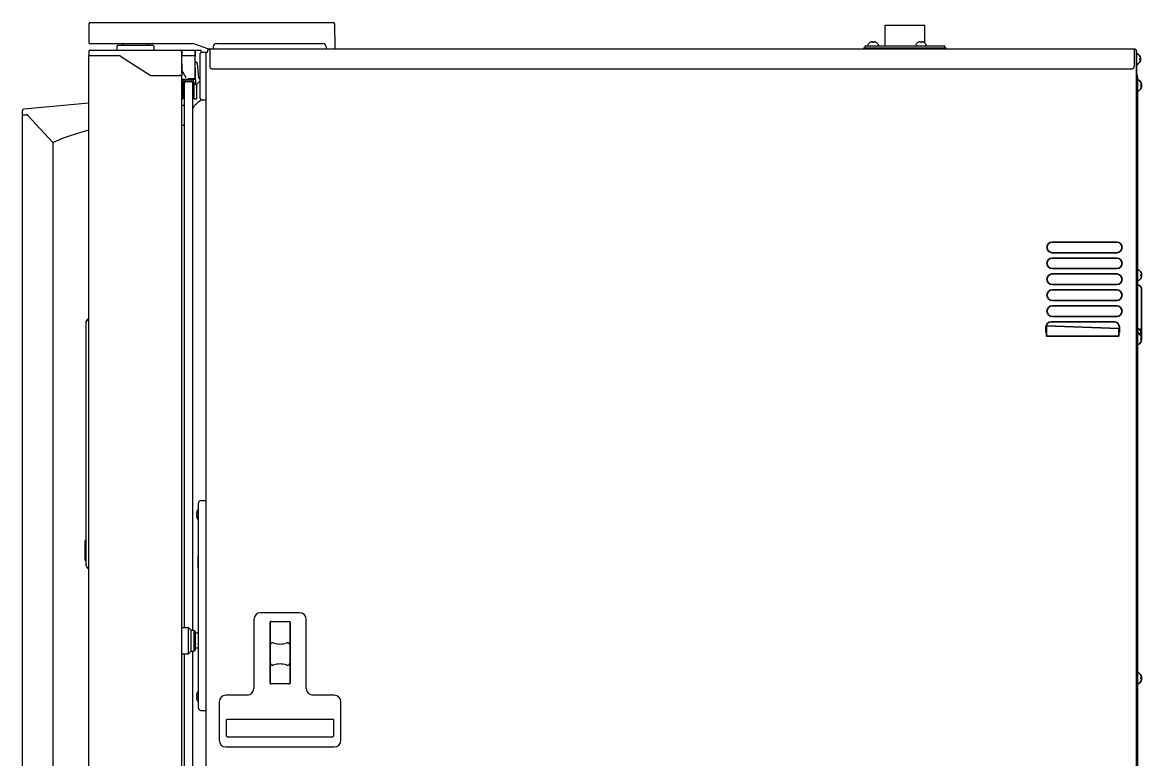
# Model space of a CAD drawing. Header units: millimetres. Extents: x 13025 to 18152, y 3757 to 7714.
# Drawn here: x 14476 to 15318, y 6009 to 6564 of the extents above; entities that cross this region are included whole.
import ezdxf

# ---------------------------------------------------------------- set-up
doc = ezdxf.new("R2010")
doc.units = ezdxf.units.MM
doc.header["$LTSCALE"] = 346.5
doc.layers.get('0').update_dxf_attribs({"linetype": 'CONTINUOUS'})
doc.layers.add('1', color=7, linetype='CONTINUOUS', true_color=0xffffff)
doc.layers.add('GEOM', color=7, linetype='CONTINUOUS')

msp = doc.modelspace()

# ---------------------------------------------------------------- linework, layer by layer
at = {"color": 7, "linetype": 'Continuous'}
for p, q in [((14526.68, 6563.8), (14709.4, 6563.8)), ((14710.4, 6562.81), (14710.56, 6544.8)), ((15124.76, 6546.2), (15124.76, 6561.8)), ((15124.76, 6561.8), (15154.76, 6561.8)), ((15154.76, 6548.13), (15154.76, 6561.8)), ((14526.32, 6547.8), (14603.69, 6547.8)), ((14574.01, 6546.3), (14547.11, 6546.3)), ((14570.03, 6547.32), (14570.02, 6546.3)), ((14574.51, 6545.81), (14574.56, 6542.8)), ((14615.06, 6543.98), (14605.4, 6547.5)), ((14619.06, 6545.34), (14619.06, 6545.3)), ((14619.06, 6545.3), (14619.08, 6544.04)), ((14621.56, 6547.8), (14701.56, 6547.8)), ((14704.06, 6545.3), (14704.04, 6544.04)), ((14704.06, 6545.34), (14704.06, 6545.3)), ((14710.56, 6544.8), (14710.55, 6544.52)), ((15108.76, 6543.7), (15108.76, 6544.7)), ((15108.76, 6544.7), (15170.76, 6544.7)), ((15109.76, 6544.7), (15109.76, 6546.2)), ((15109.76, 6546.2), (15169.76, 6546.2)), ((15111.76, 6546.8), (15111.76, 6546.6)), ((15113.46, 6548.64), (15113.46, 6548.68)), ((15115.26, 6548.64), (15115.26, 6549.19)), ((15116.26, 6549.19), (15116.26, 6548.64)), ((15118.06, 6548.68), (15118.06, 6548.64)), ((15119.76, 6546.8), (15119.76, 6546.6)), ((15147.76, 6546.8), (15147.76, 6546.6)), ((15149.46, 6548.64), (15149.46, 6548.68)), ((15151.26, 6548.64), (15151.26, 6549.19)), ((15152.26, 6549.19), (15152.26, 6548.64)), ((15154.06, 6548.68), (15154.06, 6548.64)), ((15155.76, 6546.8), (15155.76, 6546.6)), ((15169.76, 6544.7), (15169.76, 6546.2)), ((15170.76, 6543.7), (15170.76, 6544.7)), ((14526.61, 6542.8), (14609.72, 6542.8)), ((14549.35, 6538.48), (14571.77, 6524.11)), ((14594.26, 6542.8), (14594.25, 6542.8)), ((14594.27, 6542.8), (14594.26, 6542.8)), ((14594.3, 6542.8), (14594.27, 6542.8)), ((14594.3, 6542.8), (14594.27, 6542.8)), ((14594.33, 6542.8), (14594.3, 6542.8)), ((14595.24, 6541.81), (14595.56, 6523.8)), ((14595.51, 6541.81), (14595.56, 6538.8)), ((14595.56, 6525.45), (14595.56, 6538.8)), ((14595.56, 6538.8), (14605.7, 6538.8)), ((14605.56, 6521.3), (14605.48, 6538.55)), ((14605.7, 6538.55), (14605.48, 6538.55)), ((14605.7, 6538.51), (14605.48, 6538.51)), ((14605.56, 6538.8), (14605.49, 6542.55)), ((14605.66, 6533.8), (14605.74, 6542.55)), ((14606.21, 6542.8), (14606.21, 6542.85)), ((14606.21, 6542.85), (14609.11, 6542.85)), ((14609.11, 6542.8), (14609.11, 6542.85)), ((14609.46, 6506.52), (14609.46, 6540.27)), ((14609.98, 6541.14), (14609.97, 6542.55)), ((14610.42, 6541.27), (14613.96, 6541.4)), ((14613.96, 5616.8), (14613.96, 6541.4)), ((14613.96, 6541.4), (14614.76, 6541.4)), ((14614.76, 6541.4), (14614.76, 6542)), ((14616.56, 6543.8), (14616.09, 6543.8)), ((14616.56, 6543.8), (14699.76, 6543.8)), ((14616.56, 6543.8), (15312.16, 6543.8)), ((14616.56, 6543.8), (14616.56, 6530.79)), ((15312.16, 6543.8), (15312.16, 6530.79)), ((14598.9, 6522.05), (14595.56, 6527.83)), ((14605.5, 6533.8), (14605.66, 6533.8)), ((14605.96, 6516.8), (14605.66, 6533.8)), ((14606.26, 6533.8), (14605.91, 6533.8)), ((14608.43, 6521.69), (14607.25, 6532.9)), ((14618.56, 6528.8), (15310.16, 6528.8)), ((14572.84, 6523.8), (14595.56, 6523.8)), ((14595.56, 6523.8), (14593.56, 6523.8)), ((14595.56, 5672.8), (14595.56, 6523.8)), ((14605.06, 6520.8), (14595.56, 6520.8)), ((14596.31, 6519.3), (14596.31, 6506.3)), ((14603.81, 6520.3), (14597.31, 6520.3)), ((14598.26, 6519.3), (14598.56, 6519.3)), ((14598.56, 6519.3), (14602.56, 6519.3)), ((14605.06, 6521.29), (14600.2, 6521.29)), ((14602.56, 6519.3), (14602.86, 6519.3)), ((14604.16, 6520.19), (14604.16, 6520.8)), ((14605.56, 6521.28), (14605.56, 6521.3)), ((14606.45, 6516.84), (14609.46, 6519.85)), ((14609.46, 6520.8), (14609.43, 6520.8)), ((14596.65, 6506.77), (14597.26, 6518.35)), ((14597.56, 6108.3), (14597.56, 6518.3)), ((14603.56, 6518.3), (14603.56, 6106.3)), ((14603.86, 6518.35), (14604.47, 6506.77)), ((14604.81, 6506.3), (14604.81, 6518.35)), ((14605.81, 6517.3), (14605.04, 6518.07)), ((14605.95, 6517.3), (14605.81, 6517.3)), ((14606.35, 6516.8), (14605.96, 6516.8)), ((14606.81, 6506.3), (14606.81, 6517.2)), ((14596.31, 6506.3), (14595.56, 6506.3)), ((14604.81, 6506.3), (14606.81, 6506.3)), ((14610.42, 6505.52), (14613.96, 6505.4))]:
    msp.add_line(p, q, dxfattribs=at)
for p, q in [((15316.95, 6536.7), (15316.95, 6535.7)), ((15317.75, 6516.8), (15317.75, 6515.8)), ((15317.75, 6374), (15317.75, 6373)), ((15317.75, 6326), (15317.75, 6325)), ((15317.75, 6070.55), (15317.75, 6069.55))]:
    msp.add_line(p, q)
for centre, radius, start, end in [((14709.4, 6562.8), 1, 0.5, 90), ((14571.53, 6547.3), 1.5, 160.4809, 179), ((14574.01, 6545.8), 0.5, 1, 90), ((14603.69, 6542.8), 5, 70, 90), ((14621.56, 6545.3), 2.5, 90, 179), ((14619.33, 6544.05), 0.25, 181, 270), ((14701.56, 6545.3), 2.5, 1, 90), ((14703.79, 6544.05), 0.25, 270, 359), ((14709.8, 6544.55), 0.75, 270, 358), ((15112.16, 6546.8), 0.4, 149.69882, 180), ((15112.16, 6546.6), 0.4, 180, 270), ((15115.96, 6544.58), 4.8, 121.37271, 149.69882), ((15115.95, 6544.59), 4.75, 118.9687, 121.53408), ((15115.94, 6544.59), 4.75, 118.00738, 118.96837), ((15115.94, 6544.6), 4.75, 116.68125, 118.00741), ((15115.94, 6544.6), 4.74, 115.54022, 116.6812), ((15115.94, 6544.6), 4.74, 114.57218, 115.5402), ((15115.94, 6544.61), 4.73, 113.31747, 114.5722), ((15115.93, 6544.61), 4.73, 112.54738, 113.31738), ((15115.93, 6544.62), 4.72, 111.00254, 112.54756), ((15115.93, 6544.63), 4.72, 110.5181, 111.00225), ((15115.93, 6544.64), 4.7, 108.46559, 110.51874), ((15115.92, 6544.65), 4.68, 107.37727, 108.46505), ((15115.91, 6544.67), 4.67, 106.39488, 107.37721), ((15115.91, 6544.7), 4.64, 104.31758, 106.39637), ((15115.01, 6547.2), 2.01, 95.14015, 97.27441), ((15115.01, 6547.23), 1.98, 94.28564, 95.13722), ((15115.01, 6547.24), 1.97, 93.0233, 94.28602), ((15115.01, 6547.25), 1.96, 91.99641, 93.02279), ((15115.01, 6547.26), 1.95, 90.92611, 91.99638), ((15115.01, 6547.26), 1.95, 88.84587, 90.92582), ((15115.01, 6547.25), 1.96, 87.62337, 88.84548), ((15115.01, 6547.25), 1.96, 86.78408, 87.62353), ((15115.01, 6547.24), 1.97, 85.39843, 86.78331), ((15115.01, 6547.22), 1.98, 84.74422, 85.39913), ((15115, 6547.2), 2.01, 82.72591, 84.7415), ((15115.76, 6544.89), 3.79, 90.00886, 97.59866), ((15115.76, 6544.89), 3.79, 82.40134, 89.99114), ((15116.51, 6547.2), 2.01, 95.2585, 97.27409), ((15116.51, 6547.22), 1.98, 94.60089, 95.25577), ((15116.51, 6547.24), 1.97, 93.21665, 94.6016), ((15116.51, 6547.25), 1.96, 92.37651, 93.21588), ((15116.51, 6547.25), 1.95, 91.15446, 92.37669), ((15116.51, 6547.26), 1.95, 89.07411, 91.15407), ((15116.51, 6547.26), 1.95, 88.00369, 89.07382), ((15116.51, 6547.25), 1.96, 86.97715, 88.00366), ((15116.51, 6547.24), 1.97, 85.71404, 86.97664), ((15116.51, 6547.23), 1.98, 84.86273, 85.7144), ((15116.5, 6547.2), 2.01, 82.72561, 84.85983), ((15115.61, 6544.7), 4.64, 73.60363, 75.68242), ((15115.6, 6544.67), 4.67, 72.62279, 73.60512), ((15115.6, 6544.65), 4.68, 71.53495, 72.62273), ((15115.59, 6544.64), 4.7, 69.48126, 71.53441), ((15115.59, 6544.63), 4.72, 68.99775, 69.4819), ((15115.59, 6544.62), 4.72, 67.45244, 68.99746), ((15115.58, 6544.61), 4.73, 66.68262, 67.45262), ((15115.58, 6544.61), 4.73, 65.4278, 66.68253), ((15115.58, 6544.6), 4.74, 64.45979, 65.42782), ((15115.58, 6544.6), 4.74, 63.3188, 64.45978), ((15115.58, 6544.6), 4.75, 61.99259, 63.31875), ((15115.57, 6544.59), 4.75, 61.03163, 61.99262), ((15115.57, 6544.59), 4.75, 58.46592, 61.0313), ((15115.56, 6544.58), 4.8, 30.30118, 58.62729), ((15119.36, 6546.6), 0.4, 270, 0), ((15119.36, 6546.8), 0.4, 0, 30.30118), ((15148.16, 6546.8), 0.4, 149.69882, 180), ((15148.16, 6546.6), 0.4, 180, 270), ((15151.96, 6544.58), 4.8, 121.37271, 149.69882), ((15151.95, 6544.59), 4.75, 118.9687, 121.53408), ((15151.94, 6544.59), 4.75, 118.00738, 118.96837), ((15151.94, 6544.6), 4.75, 116.68125, 118.00741), ((15151.94, 6544.6), 4.74, 115.54022, 116.6812), ((15151.94, 6544.6), 4.74, 114.57218, 115.5402), ((15151.94, 6544.61), 4.73, 113.31747, 114.5722), ((15151.93, 6544.61), 4.73, 112.54738, 113.31738), ((15151.93, 6544.62), 4.72, 111.00254, 112.54756), ((15151.93, 6544.63), 4.72, 110.5181, 111.00225), ((15151.93, 6544.64), 4.7, 108.46559, 110.51874), ((15151.92, 6544.65), 4.68, 107.37727, 108.46505), ((15151.91, 6544.67), 4.67, 106.39488, 107.37721), ((15151.91, 6544.7), 4.64, 104.31758, 106.39637), ((15151.01, 6547.2), 2.01, 95.14015, 97.27441), ((15151.01, 6547.23), 1.98, 94.28564, 95.13722), ((15151.01, 6547.24), 1.97, 93.0233, 94.28602), ((15151.01, 6547.25), 1.96, 91.99641, 93.02279), ((15151.01, 6547.26), 1.95, 90.92611, 91.99638), ((15151.01, 6547.26), 1.95, 88.84587, 90.92582), ((15151.01, 6547.25), 1.96, 87.62337, 88.84548), ((15151.01, 6547.25), 1.96, 86.78408, 87.62353), ((15151.01, 6547.24), 1.97, 85.39843, 86.78331), ((15151.01, 6547.22), 1.98, 84.74422, 85.39913), ((15151, 6547.2), 2.01, 82.72591, 84.7415), ((15151.76, 6544.89), 3.79, 90.00886, 97.59866), ((15151.76, 6544.89), 3.79, 82.40134, 89.99114), ((15152.51, 6547.2), 2.01, 95.2585, 97.27409), ((15152.51, 6547.22), 1.98, 94.60089, 95.25577), ((15152.51, 6547.24), 1.97, 93.21665, 94.6016), ((15152.51, 6547.25), 1.96, 92.37651, 93.21588), ((15152.51, 6547.25), 1.95, 91.15446, 92.37669), ((15152.51, 6547.26), 1.95, 89.07411, 91.15407), ((15152.51, 6547.26), 1.95, 88.00369, 89.07382), ((15152.51, 6547.25), 1.96, 86.97715, 88.00366), ((15152.51, 6547.24), 1.97, 85.71404, 86.97664), ((15152.51, 6547.23), 1.98, 84.86273, 85.7144), ((15152.5, 6547.2), 2.01, 82.72561, 84.85983), ((15151.61, 6544.7), 4.64, 73.60363, 75.68242), ((15151.6, 6544.67), 4.67, 72.62279, 73.60512), ((15151.6, 6544.65), 4.68, 71.53495, 72.62273), ((15151.59, 6544.64), 4.7, 69.48126, 71.53441), ((15151.59, 6544.63), 4.72, 68.99775, 69.4819), ((15151.59, 6544.62), 4.72, 67.45244, 68.99746), ((15151.58, 6544.61), 4.73, 66.68262, 67.45262), ((15151.58, 6544.61), 4.73, 65.4278, 66.68253), ((15151.58, 6544.6), 4.74, 64.45979, 65.42782), ((15151.58, 6544.6), 4.74, 63.3188, 64.45978), ((15151.58, 6544.6), 4.75, 61.99259, 63.31875), ((15151.57, 6544.59), 4.75, 61.03163, 61.99262), ((15151.57, 6544.59), 4.75, 58.46592, 61.0313), ((15151.56, 6544.58), 4.8, 30.30118, 58.62729), ((15155.36, 6546.6), 0.4, 270, 0), ((15155.36, 6546.8), 0.4, 0, 30.30118), ((14594.24, 6541.8), 1, 1, 90), ((14594.51, 6541.8), 1, 1, 90), ((14594.48, 6541.8), 0.998, 56.35531, 58.82655), ((14594.49, 6541.8), 0.989, 1.02411, 3.82605), ((14605.24, 6542.55), 0.25, 1, 90), ((14605.23, 6538.55), 0.25, 0.25, 73.13468), ((14605.99, 6542.55), 0.25, 90, 179.5), ((14610.46, 6540.27), 1, 92, 180), ((14609.72, 6542.55), 0.25, 0.5, 90.0009), ((14616.56, 6542), 1.8, 90, 180), ((14616.09, 6546.8), 3, 250, 270), ((15312.16, 6542), 1.8, 0, 90), ((14606.26, 6532.8), 1, 6.01581, 89.97551), ((14572.84, 6525.8), 2, 237.33909, 270), ((14598.21, 6518.3), 2, 90, 162.24602), ((14597.31, 6519.3), 1, 90, 180), ((14598.26, 6518.3), 1, 90, 177), ((14598.56, 6518.3), 1, 90, 180), ((14602.56, 6518.3), 1, 0, 90), ((14602.86, 6518.3), 1, 3, 90), ((14602.91, 6518.3), 2, 49.84089, 90), ((14603.81, 6519.3), 1, 69.45879, 90), ((14607.16, 6520.19), 3, 180, 225), ((14604.6, 6487.91), 33.4, 88.53535, 89.21868), ((14605.06, 6521.3), 0.5, 270, 358), ((14605.46, 6522.4), 0.4, 1.00121, 76.10154), ((14609.43, 6521.8), 1, 186.00088, 269.99045), ((14606.35, 6516.95), 0.15, 270, 315), ((14596.15, 6506.8), 0.5, 287.63658, 357), ((14618.64, 6489.63), 17.7, 121.99587, 148.48571), ((14604.96, 6506.8), 0.5, 183, 252.36342), ((14613.5, 6497.85), 8, 107.107, 121.99587), ((14610.46, 6506.52), 1, 180, 268), ((14595.6, 6498.3), 3, 49.25876, 90), ((14595.6, 6489.3), 3, 270, 310.74124)]:
    msp.add_arc(centre, radius, start, end, dxfattribs=at)
for points, knots in [([(14605.3, 6547.56), (14605.29, 6547.55), (14605.29, 6547.55), (14605.28, 6547.54), (14605.28, 6547.54)], [0, 0, 0, 0, 0.690572, 1, 1, 1, 1]), ([(14605.66, 6533.8), (14605.66, 6533.79), (14605.7, 6533.8), (14605.74, 6533.79), (14605.82, 6533.8), (14605.88, 6533.8), (14605.91, 6533.8)], [0, 0, 0, 0, 0.076263, 0.292993, 0.617374, 1, 1, 1, 1]), ([(14616.56, 6530.79), (14616.56, 6530.53), (14616.66, 6530.01), (14617.11, 6529.35), (14617.77, 6528.9), (14618.3, 6528.8), (14618.56, 6528.8)], [0, 0, 0, 0, 0.249842, 0.499776, 0.749842, 1, 1, 1, 1]), ([(15310.16, 6528.8), (15310.42, 6528.8), (15310.94, 6528.9), (15311.61, 6529.35), (15312.05, 6530.01), (15312.16, 6530.53), (15312.16, 6530.79)], [0, 0, 0, 0, 0.250158, 0.500224, 0.750158, 1, 1, 1, 1]), ([(14605.06, 6521.29), (14605.1, 6521.29), (14605.23, 6521.29), (14605.37, 6521.28), (14605.46, 6521.28)], [0, 0, 0, 0, 0.288444, 1, 1, 1, 1]), ([(14605.46, 6521.28), (14605.49, 6521.28), (14605.51, 6521.29), (14605.56, 6521.27), (14605.56, 6521.28)], [0, 0, 0, 0, 0.743478, 1, 1, 1, 1]), ([(14605.56, 6521.3), (14605.56, 6521.3), (14605.54, 6521.3), (14605.54, 6521.3), (14605.53, 6521.3)], [0, 0, 0, 0, 0.252923, 1, 1, 1, 1]), ([(14608.43, 6519.05), (14608.46, 6519.03), (14608.5, 6518.99), (14608.54, 6518.96), (14608.56, 6518.95), (14608.56, 6518.95)], [0, 0, 0, 0, 0.694411, 0.915876, 1, 1, 1, 1]), ([(14605.95, 6517.12), (14605.95, 6517.23), (14606.03, 6517.46), (14606.13, 6517.67), (14606.19, 6517.78)], [0, 0, 0, 0, 0.464076, 1, 1, 1, 1])]:
    msp.add_open_spline(points, degree=3, knots=knots, dxfattribs=at)
for points in [[(14594.48, 6542.8), (14594.66, 6542.8), (14594.84, 6542.75), (14595, 6542.65)], [(14595.03, 6542.63), (14595.19, 6542.53), (14595.32, 6542.37), (14595.4, 6542.19)], [(14595.4, 6542.19), (14595.44, 6542.09), (14595.47, 6541.98), (14595.48, 6541.86)], [(14605.53, 6521.3), (14605.51, 6521.3), (14605.48, 6521.3), (14605.46, 6521.3)]]:
    msp.add_open_spline(points, degree=3, dxfattribs=at)
at = {"layer": '1', "color": 7, "linetype": 'Continuous', "lineweight": 35}
for p, q in [((15313.96, 5616.3), (15313.96, 6542)), ((15314.56, 6540.2), (15314.36, 6540.2)), ((15314.36, 6532.2), (15314.56, 6532.2)), ((15314.69, 6522.54), (15313.96, 6525.05)), ((15314.76, 6522.04), (15313.96, 6522.04)), ((15314.76, 6522.04), (15314.76, 6520.04)), ((15314.76, 5767.8), (15314.76, 6520.04)), ((15315.36, 6520.3), (15315.16, 6520.3)), ((15315.16, 6512.3), (15315.36, 6512.3)), ((15250.56, 6398.4), (15299.06, 6398.4)), ((15299.06, 6390.4), (15250.56, 6390.4)), ((15250.56, 6386.4), (15299.06, 6386.4)), ((15299.06, 6378.4), (15250.56, 6378.4)), ((15315.36, 6377.5), (15315.16, 6377.5)), ((15317.2, 6375.8), (15317.24, 6375.8)), ((15250.56, 6374.4), (15299.06, 6374.4)), ((15315.16, 6369.5), (15315.36, 6369.5)), ((15299.06, 6366.4), (15250.56, 6366.4)), ((15250.56, 6362.4), (15299.06, 6362.4)), ((15317.66, 6362.68), (15317.66, 6330.93)), ((15299.06, 6354.4), (15250.56, 6354.4)), ((15250.56, 6350.4), (15299.06, 6350.4)), ((15299.06, 6342.4), (15250.56, 6342.4)), ((15245.81, 6330.4), (15245.81, 6334.4)), ((15246.16, 6335.36), (15300.66, 6333.45)), ((15246.16, 6333.86), (15246.16, 6335.36)), ((15246.16, 6333.86), (15246.16, 6328.5)), ((15249.81, 6338.4), (15297.01, 6338.4)), ((15300.66, 6333.45), (15301.01, 6333.44)), ((15300.66, 6333.45), (15300.66, 6331.95)), ((15301.01, 6334.4), (15301.01, 6330.4)), ((15246.16, 6330.4), (15245.81, 6330.4)), ((15246.16, 6327.5), (15246.16, 6328.5)), ((15300.66, 6327.5), (15246.16, 6327.5)), ((15300.66, 6328.5), (15300.66, 6331.95)), ((15301.01, 6330.4), (15300.66, 6330.4)), ((15300.66, 6328.5), (15300.66, 6327.5)), ((15314.76, 6332.96), (15315.73, 6332.93)), ((15315.18, 6330.44), (15314.76, 6330.46)), ((15315.36, 6329.5), (15315.16, 6329.5)), ((15315.66, 6329.38), (15315.66, 6329.94)), ((15317.66, 6330.93), (15317.66, 6327.5)), ((15315.16, 6321.5), (15315.36, 6321.5)), ((15315.36, 6074.05), (15315.16, 6074.05)), ((15315.16, 6066.05), (15315.36, 6066.05))]:
    msp.add_line(p, q, dxfattribs=at)
at = {"layer": '1', "color": 51, "linetype": 'Continuous', "lineweight": 13}
for p, q in [((15315.83, 6332.18), (15314.76, 6332.21)), ((15317.04, 6328.1), (15317.04, 6330.93))]:
    msp.add_line(p, q, dxfattribs=at)
at = {"layer": '1', "color": 7, "linetype": 'Continuous', "lineweight": 35}
for centre, radius, start, end in [((15314.36, 6539.8), 0.4, 90, 180), ((15314.56, 6539.8), 0.4, 59.69882, 90), ((15312.43, 6536.12), 4.65, 13.44217, 59.92261), ((15312.66, 6536.2), 3.78, 0.00345, 7.60407), ((15312.66, 6536.2), 3.78, 352.39595, 359.99653), ((15314.36, 6532.6), 0.4, 180, 270), ((15314.56, 6532.6), 0.4, 270, 300.30118), ((15312.43, 6536.28), 4.65, 300.07792, 346.55729), ((15312.96, 6522.04), 1.8, 0, 16.22019), ((15315.16, 6519.9), 0.4, 90, 180), ((15315.36, 6519.9), 0.4, 59.69882, 90), ((15313.23, 6516.22), 4.65, 13.44217, 59.92261), ((15315.16, 6512.7), 0.4, 180, 270), ((15315.36, 6512.7), 0.4, 270, 300.30118), ((15313.23, 6516.38), 4.65, 300.07792, 346.55729), ((15313.46, 6516.3), 3.78, 0.00345, 7.60407), ((15313.46, 6516.3), 3.78, 352.39595, 359.99653), ((15250.56, 6394.4), 4, 90, 270), ((15299.06, 6394.4), 4, 270, 90), ((15250.56, 6382.4), 4, 90, 270), ((15299.06, 6382.4), 4, 270, 90), ((15315.16, 6377.1), 0.4, 90, 180), ((15315.36, 6377.1), 0.4, 59.69882, 90), ((15313.14, 6373.3), 4.8, 31.34588, 59.69882), ((15250.56, 6370.4), 4, 90, 270), ((15299.06, 6370.4), 4, 270, 90), ((15315.16, 6369.9), 0.4, 180, 270), ((15315.36, 6369.9), 0.4, 270, 300.30118), ((15313.23, 6373.58), 4.65, 300.07792, 346.55729), ((15313.46, 6373.5), 3.78, 0.00345, 7.60407), ((15313.46, 6373.5), 3.78, 352.39595, 359.99653), ((15250.56, 6358.4), 4, 90, 270), ((15299.06, 6358.4), 4, 270, 90), ((15250.56, 6346.4), 4, 90, 270), ((15299.06, 6346.4), 4, 270, 90), ((15249.81, 6334.4), 4, 90, 180), ((15297.01, 6334.4), 4, 0, 90), ((15315.16, 6329.1), 0.4, 90, 180), ((15315.16, 6329.94), 0.5, 0, 88), ((15315.36, 6329.1), 0.4, 59.69882, 90), ((15313.23, 6325.42), 4.65, 13.44217, 59.92261), ((15315.66, 6330.93), 2, 0, 88), ((15313.46, 6325.5), 3.78, 0.00345, 7.60407), ((15313.46, 6325.5), 3.78, 352.39595, 359.99653), ((15315.16, 6321.9), 0.4, 180, 270), ((15315.36, 6321.9), 0.4, 270, 300.30118), ((15313.23, 6325.58), 4.65, 300.07792, 346.55729), ((15315.16, 6073.65), 0.4, 90, 180), ((15315.36, 6073.65), 0.4, 59.69882, 90), ((15313.23, 6069.97), 4.65, 13.44217, 59.92261), ((15315.16, 6066.45), 0.4, 180, 270), ((15315.36, 6066.45), 0.4, 270, 300.30118), ((15313.23, 6070.13), 4.65, 300.07792, 346.55729), ((15313.46, 6070.05), 3.78, 0.00345, 7.60407), ((15313.46, 6070.05), 3.78, 352.39595, 359.99653)]:
    msp.add_arc(centre, radius, start, end, dxfattribs=at)
at = {"layer": '1', "color": 51, "linetype": 'Continuous', "lineweight": 13}
msp.add_arc((15315.79, 6330.93), 1.25, 0, 88, dxfattribs=at)
at = {"layer": '1', "color": 7, "linetype": 'Continuous', "lineweight": 35}
for points, knots in [([(15316.4, 6536.7), (15316.53, 6536.7), (15316.64, 6536.7), (15316.77, 6536.7), (15316.82, 6536.7), (15316.89, 6536.7), (15316.93, 6536.7), (15316.95, 6536.7)], [0, 0, 0, 0, 0.5, 0.5, 0.75, 0.75, 1, 1, 1, 1]), ([(15316.95, 6535.7), (15316.93, 6535.7), (15316.89, 6535.7), (15316.82, 6535.7), (15316.77, 6535.7), (15316.68, 6535.7), (15316.63, 6535.7), (15316.55, 6535.7), (15316.52, 6535.7), (15316.46, 6535.7), (15316.43, 6535.7), (15316.4, 6535.7)], [0, 0, 0, 0, 0.25, 0.25, 0.5, 0.5, 0.75, 0.75, 0.875, 0.875, 1, 1, 1, 1]), ([(15317.2, 6516.8), (15317.33, 6516.8), (15317.44, 6516.8), (15317.57, 6516.8), (15317.62, 6516.8), (15317.69, 6516.8), (15317.73, 6516.8), (15317.75, 6516.8)], [0, 0, 0, 0, 0.5, 0.5, 0.75, 0.75, 1, 1, 1, 1]), ([(15317.75, 6515.8), (15317.73, 6515.8), (15317.69, 6515.8), (15317.62, 6515.8), (15317.57, 6515.8), (15317.48, 6515.8), (15317.43, 6515.8), (15317.35, 6515.8), (15317.32, 6515.8), (15317.26, 6515.8), (15317.23, 6515.8), (15317.2, 6515.8)], [0, 0, 0, 0, 0.25, 0.25, 0.5, 0.5, 0.75, 0.75, 0.875, 0.875, 1, 1, 1, 1]), ([(15317.75, 6374.5), (15317.73, 6374.61), (15317.69, 6374.73), (15317.62, 6374.95), (15317.57, 6375.06), (15317.48, 6375.28), (15317.43, 6375.38), (15317.35, 6375.54), (15317.32, 6375.59), (15317.26, 6375.7), (15317.23, 6375.75), (15317.2, 6375.8)], [0, 0, 0, 0, 0.25, 0.25, 0.5, 0.5, 0.75, 0.75, 0.875, 0.875, 1, 1, 1, 1]), ([(15317.2, 6374), (15317.33, 6374), (15317.44, 6374), (15317.57, 6374), (15317.62, 6374), (15317.69, 6374), (15317.73, 6374), (15317.75, 6374)], [0, 0, 0, 0, 0.5, 0.5, 0.75, 0.75, 1, 1, 1, 1]), ([(15317.75, 6373), (15317.73, 6373), (15317.69, 6373), (15317.62, 6373), (15317.57, 6373), (15317.48, 6373), (15317.43, 6373), (15317.35, 6373), (15317.32, 6373), (15317.26, 6373), (15317.23, 6373), (15317.2, 6373)], [0, 0, 0, 0, 0.25, 0.25, 0.5, 0.5, 0.75, 0.75, 0.875, 0.875, 1, 1, 1, 1]), ([(15317.65, 6362.7), (15317.65, 6362.74), (15317.68, 6363.22), (15317.49, 6364.05), (15317.03, 6364.99), (15316.48, 6365.57), (15316.1, 6365.73), (15315.95, 6365.78)], [0, 0, 0, 0, 0.036499, 0.383381, 0.660034, 0.87957, 1, 1, 1, 1]), ([(15317.2, 6326), (15317.33, 6326), (15317.44, 6326), (15317.57, 6326), (15317.62, 6326), (15317.69, 6326), (15317.73, 6326), (15317.75, 6326)], [0, 0, 0, 0, 0.5, 0.5, 0.75, 0.75, 1, 1, 1, 1]), ([(15317.38, 6327.5), (15317.38, 6327.5), (15317.39, 6327.5), (15317.42, 6327.5), (15317.46, 6327.5), (15317.51, 6327.5), (15317.54, 6327.5), (15317.58, 6327.5), (15317.6, 6327.5), (15317.63, 6327.5), (15317.64, 6327.5), (15317.65, 6327.5), (15317.66, 6327.5), (15317.66, 6327.5)], [0, 0, 0, 0, 0.020827, 0.020827, 0.21776, 0.21776, 0.414693, 0.414693, 0.611626, 0.611626, 0.808559, 0.808559, 1, 1, 1, 1]), ([(15317.66, 6327.5), (15317.66, 6327.49), (15317.66, 6327.49), (15317.66, 6327.48), (15317.66, 6327.47), (15317.66, 6327.46), (15317.66, 6327.45), (15317.66, 6327.44), (15317.66, 6327.44), (15317.66, 6327.43), (15317.66, 6327.42), (15317.65, 6327.41), (15317.65, 6327.4), (15317.65, 6327.39), (15317.65, 6327.38), (15317.65, 6327.37), (15317.65, 6327.36), (15317.65, 6327.35), (15317.65, 6327.34), (15317.65, 6327.33), (15317.64, 6327.32), (15317.64, 6327.31), (15317.64, 6327.31), (15317.64, 6327.3), (15317.64, 6327.29), (15317.63, 6327.28), (15317.63, 6327.27), (15317.63, 6327.26), (15317.63, 6327.25), (15317.62, 6327.24), (15317.62, 6327.23), (15317.62, 6327.22), (15317.62, 6327.21), (15317.61, 6327.2), (15317.61, 6327.19), (15317.61, 6327.18), (15317.6, 6327.17), (15317.6, 6327.16), (15317.6, 6327.15), (15317.59, 6327.14), (15317.59, 6327.13), (15317.59, 6327.12), (15317.58, 6327.11), (15317.58, 6327.1), (15317.57, 6327.09), (15317.57, 6327.09), (15317.57, 6327.09)], [0, 0, 0, 0, 0.020469, 0.041052, 0.061749, 0.082562, 0.10349, 0.124533, 0.145691, 0.166965, 0.188355, 0.20986, 0.231481, 0.253218, 0.275071, 0.29704, 0.319126, 0.341329, 0.363648, 0.386084, 0.408636, 0.431306, 0.454093, 0.476997, 0.500018, 0.523157, 0.546413, 0.569787, 0.593279, 0.616889, 0.640617, 0.664462, 0.688426, 0.712508, 0.736709, 0.761028, 0.785465, 0.810022, 0.834696, 0.85949, 0.884403, 0.909434, 0.934585, 0.959855, 0.985244, 1, 1, 1, 1]), ([(15317.75, 6325), (15317.73, 6325), (15317.69, 6325), (15317.62, 6325), (15317.57, 6325), (15317.48, 6325), (15317.43, 6325), (15317.35, 6325), (15317.32, 6325), (15317.26, 6325), (15317.23, 6325), (15317.2, 6325)], [0, 0, 0, 0, 0.25, 0.25, 0.5, 0.5, 0.75, 0.75, 0.875, 0.875, 1, 1, 1, 1]), ([(15317.2, 6070.55), (15317.33, 6070.55), (15317.44, 6070.55), (15317.57, 6070.55), (15317.62, 6070.55), (15317.69, 6070.55), (15317.73, 6070.55), (15317.75, 6070.55)], [0, 0, 0, 0, 0.5, 0.5, 0.75, 0.75, 1, 1, 1, 1]), ([(15317.75, 6069.55), (15317.73, 6069.55), (15317.69, 6069.55), (15317.62, 6069.55), (15317.57, 6069.55), (15317.48, 6069.55), (15317.43, 6069.55), (15317.35, 6069.55), (15317.32, 6069.55), (15317.26, 6069.55), (15317.23, 6069.55), (15317.2, 6069.55)], [0, 0, 0, 0, 0.25, 0.25, 0.5, 0.5, 0.75, 0.75, 0.875, 0.875, 1, 1, 1, 1])]:
    msp.add_open_spline(points, degree=3, knots=knots, dxfattribs=at)
for points, degree in [([(15316.95, 6536.7), (15316.96, 6536.74), (15316.97, 6536.82), (15316.97, 6536.95), (15316.97, 6537.08), (15316.96, 6537.16), (15316.95, 6537.2)], 3), ([(15316.95, 6535.2), (15316.96, 6535.24), (15316.97, 6535.32), (15316.97, 6535.45), (15316.97, 6535.57), (15316.96, 6535.66), (15316.95, 6535.7)], 3), ([(15317.75, 6516.8), (15317.76, 6516.84), (15317.77, 6516.92), (15317.77, 6517.05), (15317.77, 6517.18), (15317.76, 6517.26), (15317.75, 6517.3)], 3), ([(15317.75, 6515.3), (15317.76, 6515.34), (15317.77, 6515.42), (15317.77, 6515.55), (15317.77, 6515.67), (15317.76, 6515.76), (15317.75, 6515.8)], 3), ([(15317.75, 6374), (15317.76, 6374.04), (15317.77, 6374.12), (15317.77, 6374.25), (15317.77, 6374.38), (15317.76, 6374.46), (15317.75, 6374.5)], 3), ([(15317.75, 6372.5), (15317.76, 6372.54), (15317.77, 6372.62), (15317.77, 6372.75), (15317.77, 6372.87), (15317.76, 6372.96), (15317.75, 6373)], 3), ([(15315.96, 6365.79), (15315.36, 6365.99), (15314.76, 6366.19)], 2), ([(15317.75, 6326), (15317.76, 6326.04), (15317.77, 6326.12), (15317.77, 6326.25), (15317.77, 6326.38), (15317.76, 6326.46), (15317.75, 6326.5)], 3), ([(15317.75, 6324.5), (15317.76, 6324.54), (15317.77, 6324.62), (15317.77, 6324.75), (15317.77, 6324.87), (15317.76, 6324.96), (15317.75, 6325)], 3), ([(15317.75, 6070.55), (15317.76, 6070.59), (15317.77, 6070.67), (15317.77, 6070.8), (15317.77, 6070.93), (15317.76, 6071.01), (15317.75, 6071.05)], 3), ([(15317.75, 6069.05), (15317.76, 6069.09), (15317.77, 6069.17), (15317.77, 6069.3), (15317.77, 6069.42), (15317.76, 6069.51), (15317.75, 6069.55)], 3)]:
    msp.add_open_spline(points, degree=degree, dxfattribs=at)
at = {"layer": 'GEOM', "color": 7, "linetype": 'Continuous'}
for p, q in [((14525.68, 6562.81), (14525.56, 6548.8)), ((14525.56, 6548.8), (14525.57, 6548.52)), ((14546.61, 6545.81), (14546.56, 6542.8)), ((14551.08, 6547.32), (14551.1, 6546.3)), ((14525.61, 6541.81), (14525.56, 6538.8)), ((14525.56, 5657.8), (14525.56, 6538.8)), ((14525.56, 6538.8), (14548.02, 6538.8)), ((14525.56, 6538.8), (14548.27, 6538.8)), ((14525.56, 6503.05), (14476.57, 6498.39)), ((14475.56, 6494.3), (14475.67, 6497.43)), ((14475.56, 5702.3), (14475.56, 6494.3)), ((14475.56, 6494.3), (14478.58, 6494.3)), ((14498.56, 6473.3), (14479.68, 6493.81)), ((14489.84, 6482.78), (14489.84, 6482.73)), ((14489.84, 6482.78), (14489.84, 6482.73)), ((14489.95, 6482.61), (14489.95, 6482.65)), ((14496.77, 6475.17), (14496.77, 6475.25)), ((14497.16, 6474.74), (14497.16, 6474.82)), ((14498.56, 6473.21), (14498.56, 5723.38)), ((14523.56, 6154.82), (14523.56, 6338.24)), ((14523.56, 6337.9), (14523.56, 6338.07)), ((14524.91, 6340.47), (14523.64, 6338.51)), ((14523.64, 6338.51), (14524.92, 6340.47)), ((14524.97, 6340.54), (14524.91, 6340.47)), ((14525.06, 6340.61), (14524.97, 6340.54)), ((14525.1, 6340.64), (14525.06, 6340.61)), ((14525.26, 6340.69), (14525.1, 6340.64)), ((14525.32, 6340.7), (14525.26, 6340.69)), ((14525.32, 6340.7), (14525.56, 6340.71)), ((14607.96, 6047.87), (14607.96, 6201.73)), ((14609.92, 6203.73), (14613.96, 6203.8)), ((14606.62, 6193.8), (14606.96, 6193.8)), ((14606.96, 6192.8), (14606.62, 6192.8)), ((14606.95, 6195.8), (14606.96, 6195.8)), ((14606.96, 6190.8), (14606.95, 6190.8)), ((14522.81, 6159.03), (14522.81, 6173.53)), ((14523.31, 6173.78), (14523.06, 6173.78)), ((14522.56, 6169.59), (14522.56, 6162.96)), ((14523.31, 6158.78), (14523.06, 6158.78)), ((14607.91, 6153.28), (14607.91, 6162.31)), ((14607.96, 6162.31), (14607.91, 6162.31)), ((14523.64, 6154.54), (14524.92, 6152.58)), ((14523.64, 6154.54), (14524.91, 6152.58)), ((14524.91, 6152.58), (14524.94, 6152.54)), ((14525.16, 6152.39), (14525.32, 6152.36)), ((14525.32, 6152.36), (14525.56, 6152.35)), ((14607.91, 6153.28), (14607.96, 6153.28)), ((14684.21, 6119.3), (14654.71, 6119.3)), ((14595.56, 6108.3), (14600.56, 6108.3)), ((14600.56, 6088.3), (14600.56, 6108.3)), ((14602.56, 6106.3), (14600.56, 6108.3)), ((14602.56, 6090.3), (14602.56, 6106.3)), ((14602.56, 6106.3), (14604.56, 6106.3)), ((14604.56, 6106.3), (14604.56, 6090.3)), ((14605.56, 6105.3), (14604.56, 6106.3)), ((14649.71, 6114.3), (14649.71, 6062.3)), ((14661.96, 6066.3), (14661.96, 6112.3)), ((14662, 6107.87), (14661.96, 6107.87)), ((14662, 6112.49), (14662, 6066.1)), ((14662.46, 6112.8), (14676.46, 6112.8)), ((14676.92, 6112.49), (14676.92, 6066.1)), ((14676.96, 6107.87), (14676.92, 6107.87)), ((14676.96, 6112.3), (14676.96, 6066.3)), ((14689.21, 6062.3), (14689.21, 6114.3)), ((14605.56, 6105.3), (14605.56, 6091.3)), ((14605.56, 6103.18), (14605.74, 6103.91)), ((14605.72, 6103.84), (14605.74, 6103.91)), ((14607.96, 6103.91), (14605.74, 6103.91)), ((14602.56, 6090.3), (14600.56, 6088.3)), ((14602.56, 6090.3), (14604.56, 6090.3)), ((14603.56, 6090.3), (14603.56, 5693.8)), ((14605.56, 6091.3), (14604.56, 6090.3)), ((14605.56, 6093.41), (14605.72, 6092.75)), ((14605.74, 6092.69), (14605.72, 6092.75)), ((14607.96, 6092.69), (14605.74, 6092.69)), ((14595.56, 6088.3), (14600.56, 6088.3)), ((14597.56, 5676.8), (14597.56, 6088.3)), ((14662, 6068.62), (14661.96, 6068.62)), ((14676.46, 6065.8), (14662.46, 6065.8)), ((14676.96, 6068.62), (14676.92, 6068.62)), ((14606.62, 6056.8), (14606.96, 6056.8)), ((14606.96, 6055.8), (14606.62, 6055.8)), ((14606.95, 6058.8), (14606.96, 6058.8)), ((14644.71, 6057.3), (14628.71, 6057.3)), ((14710.21, 6057.3), (14694.21, 6057.3)), ((14606.96, 6053.8), (14606.95, 6053.8)), ((14623.71, 6052.3), (14623.71, 6023.3)), ((14715.21, 6023.3), (14715.21, 6052.3)), ((14609.92, 6045.87), (14613.96, 6045.8)), ((14629.29, 6038.97), (14629.42, 6039.12)), ((14629.42, 6039.12), (14629.6, 6039.21)), ((14629.6, 6039.21), (14629.72, 6039.24)), ((14629.72, 6039.24), (14709.2, 6039.24)), ((14709.2, 6039.24), (14709.2, 6039.24)), ((14709.2, 6039.24), (14709.32, 6039.21)), ((14709.32, 6039.21), (14709.5, 6039.12)), ((14709.5, 6039.12), (14709.63, 6038.98)), ((14629.21, 6026.93), (14629.21, 6038.66)), ((14709.71, 6038.66), (14709.71, 6026.93)), ((14708.74, 6025.59), (14630.18, 6025.59)), ((14628.71, 6018.3), (14710.21, 6018.3))]:
    msp.add_line(p, q, dxfattribs=at)
for points in [[(14498.56, 6473.3), (14502.36, 6475.14), (14506.53, 6476.8), (14510.96, 6478.36), (14515.69, 6479.89), (14520.65, 6481.39), (14525.56, 6482.8)], [(14525.04, 6340.6), (14525, 6340.57), (14524.97, 6340.54), (14524.94, 6340.51), (14524.92, 6340.48), (14524.91, 6340.47)], [(14525.18, 6340.67), (14525.14, 6340.66), (14525.11, 6340.64), (14525.07, 6340.62), (14525.04, 6340.6)], [(14525.32, 6340.7), (14525.29, 6340.7), (14525.25, 6340.69), (14525.22, 6340.69), (14525.18, 6340.67)], [(14524.94, 6152.54), (14525.04, 6152.45), (14525.16, 6152.39)], [(14629.21, 6038.66), (14629.22, 6038.78), (14629.29, 6038.97)], [(14709.63, 6038.98), (14709.7, 6038.78), (14709.71, 6038.66)]]:
    msp.add_lwpolyline(points, dxfattribs=at)
for centre, radius, start, end in [((14526.68, 6562.8), 1, 90, 179.5), ((14526.32, 6548.55), 0.75, 182, 270), ((14547.11, 6545.8), 0.5, 90, 179), ((14549.58, 6547.3), 1.5, 1, 19.5191), ((14526.61, 6541.8), 1, 90, 179), ((14548.27, 6536.8), 2, 57.33909, 90), ((14476.67, 6497.4), 1, 95.42681, 178), ((14478.58, 6492.8), 1.5, 42.5, 90), ((14478.58, 6492.8), 1.5, 42.61465, 74.39826), ((14524.06, 6338.24), 0.5, 146.93216, 180.0007), ((14525.34, 6340.2), 0.5, 92, 146.93324), ((14609.96, 6201.73), 2, 91, 180), ((14610.81, 6194.05), 4.2, 176.61741, 178.28781), ((14610.87, 6194.05), 4.26, 178.28505, 179.14833), ((14610.89, 6194.05), 4.28, 179.14833, 179.97176), ((14610.89, 6194.05), 4.27, 179.97085, 181.11008), ((14610.87, 6194.05), 4.25, 181.11056, 181.67156), ((14610.81, 6194.05), 4.2, 181.66844, 183.38244), ((14610.81, 6192.55), 4.2, 176.61756, 178.33156), ((14610.87, 6192.55), 4.25, 178.32845, 178.88943), ((14610.89, 6192.55), 4.27, 178.8899, 180.02917), ((14610.89, 6192.55), 4.28, 180.02826, 180.85165), ((14610.87, 6192.55), 4.26, 180.85165, 181.71496), ((14610.81, 6192.55), 4.2, 181.7122, 183.38258), ((14613.76, 6193.45), 7.19, 171.70462, 173.25353), ((14613.76, 6193.14), 7.19, 186.74647, 188.29538), ((14613.71, 6193.46), 7.14, 171.15253, 171.70304), ((14613.71, 6193.13), 7.14, 188.29696, 188.84747), ((14613.68, 6193.46), 7.11, 170.13478, 171.15282), ((14613.68, 6193.13), 7.11, 188.84718, 189.86522), ((14613.66, 6193.47), 7.09, 169.41753, 170.13447), ((14613.66, 6193.13), 7.09, 189.86553, 190.58247), ((14613.64, 6193.47), 7.07, 168.55907, 169.41759), ((14613.64, 6193.12), 7.07, 190.58241, 191.44093), ((14613.63, 6193.47), 7.05, 167.72514, 168.55897), ((14613.63, 6193.12), 7.05, 191.44103, 192.27487), ((14613.62, 6193.48), 7.04, 166.98644, 167.72511), ((14613.62, 6193.12), 7.04, 192.27489, 193.01355), ((14613.61, 6193.48), 7.04, 166.00504, 166.98644), ((14613.61, 6193.12), 7.04, 193.01356, 193.99496), ((14613.6, 6193.48), 7.03, 165.42278, 166.00497), ((14613.6, 6193.11), 7.03, 193.99503, 194.57722), ((14613.59, 6193.48), 7.02, 164.19495, 165.42282), ((14613.59, 6193.11), 7.02, 194.57718, 195.80505), ((14613.59, 6193.48), 7.02, 163.86464, 164.19484), ((14613.59, 6193.11), 7.02, 195.80516, 196.13536), ((14613.59, 6193.48), 7.01, 162.30633, 163.86472), ((14613.59, 6193.11), 7.01, 196.13528, 197.69367), ((14613.58, 6193.49), 7.01, 160.74098, 162.30623), ((14613.58, 6193.11), 7.01, 197.69377, 199.25902), ((14613.56, 6193.5), 7, 155.28015, 160.81791), ((14614.12, 6193.3), 7.17, 176.0052, 183.9948), ((14613.56, 6193.1), 7, 199.18209, 204.71985), ((14608.56, 6195.8), 1.5, 114.00545, 155.28015), ((14608.56, 6190.8), 1.5, 204.71985, 245.99455), ((14523.06, 6173.53), 0.25, 90, 180), ((14523.31, 6174.28), 0.5, 270, 300.63637), ((14524.56, 6169.59), 2, 151.19174, 180), ((14524.56, 6162.96), 2, 180, 208.70119), ((14523.06, 6159.03), 0.25, 180, 270), ((14523.31, 6158.28), 0.5, 59.36363, 90), ((14524.06, 6154.82), 0.5, 179.9993, 191.02215), ((14525.34, 6152.86), 0.5, 213.06676, 268), ((14654.71, 6114.3), 5, 90, 180), ((14684.21, 6114.3), 5, 0, 90), ((14662.46, 6112.3), 0.5, 90, 180), ((14676.46, 6112.3), 0.5, 0, 90), ((14611, 6102.52), 5.43, 173.09119, 173.82314), ((14611, 6094.07), 5.43, 186.17985, 186.90878), ((14663.7, 6095.26), 1.5, 82.00892, 179.99695), ((14663.21, 6091.8), 5, 71.80513, 84.02528), ((14669.46, 6110.8), 15, 251.80513, 288.19487), ((14675.7, 6091.8), 5, 95.97472, 108.19487), ((14675.22, 6095.26), 1.5, 0.00299, 97.99114), ((14663.7, 6081.33), 1.5, 180.00299, 277.99114), ((14669.46, 6065.8), 15, 71.80513, 108.19487), ((14675.22, 6081.33), 1.5, 262.00892, 359.99695), ((14663.21, 6084.8), 5, 275.97472, 288.19487), ((14675.7, 6084.8), 5, 251.80513, 264.02528), ((14662.46, 6066.3), 0.5, 180, 270), ((14676.46, 6066.3), 0.5, 270, 0), ((14610.81, 6057.05), 4.2, 176.61741, 178.28781), ((14610.87, 6057.05), 4.26, 178.28505, 179.14833), ((14610.89, 6057.05), 4.28, 179.14833, 179.97176), ((14610.89, 6057.05), 4.27, 179.97085, 181.11008), ((14610.87, 6057.05), 4.25, 181.11056, 181.67156), ((14610.81, 6057.05), 4.2, 181.66844, 183.38244), ((14610.81, 6055.55), 4.2, 176.61756, 178.33156), ((14610.87, 6055.55), 4.25, 178.32845, 178.88943), ((14610.89, 6055.55), 4.27, 178.8899, 180.02917), ((14610.89, 6055.55), 4.28, 180.02826, 180.85165), ((14613.76, 6056.45), 7.19, 171.70462, 173.25353), ((14613.71, 6056.46), 7.14, 171.15253, 171.70304), ((14613.68, 6056.46), 7.11, 170.13478, 171.15282), ((14613.66, 6056.47), 7.09, 169.41753, 170.13447), ((14613.64, 6056.47), 7.07, 168.55907, 169.41759), ((14613.63, 6056.47), 7.05, 167.72514, 168.55897), ((14613.62, 6056.48), 7.04, 166.98644, 167.72511), ((14613.61, 6056.48), 7.04, 166.00504, 166.98644), ((14613.6, 6056.48), 7.03, 165.42278, 166.00497), ((14613.59, 6056.48), 7.02, 164.19495, 165.42282), ((14613.59, 6056.48), 7.02, 163.86464, 164.19484), ((14613.59, 6056.48), 7.01, 162.30633, 163.86472), ((14613.58, 6056.49), 7.01, 160.74098, 162.30623), ((14613.56, 6056.5), 7, 155.28015, 160.81791), ((14614.12, 6056.3), 7.17, 176.0052, 183.9948), ((14608.56, 6058.8), 1.5, 114.00545, 155.28015), ((14628.71, 6052.3), 5, 90, 180), ((14644.71, 6062.3), 5, 270, 0), ((14694.21, 6062.3), 5, 180, 270), ((14710.21, 6052.3), 5, 0, 90), ((14610.87, 6055.55), 4.26, 180.85165, 181.71496), ((14610.81, 6055.55), 4.2, 181.7122, 183.38258), ((14613.76, 6056.14), 7.19, 186.74647, 188.29538), ((14613.71, 6056.13), 7.14, 188.29696, 188.84747), ((14613.68, 6056.13), 7.11, 188.84718, 189.86522), ((14613.66, 6056.13), 7.09, 189.86553, 190.58247), ((14613.64, 6056.12), 7.07, 190.58241, 191.44093), ((14613.63, 6056.12), 7.05, 191.44103, 192.27487), ((14613.62, 6056.12), 7.04, 192.27489, 193.01355), ((14613.61, 6056.12), 7.04, 193.01356, 193.99496), ((14613.6, 6056.11), 7.03, 193.99503, 194.57722), ((14613.59, 6056.11), 7.02, 194.57718, 195.80505), ((14613.59, 6056.11), 7.02, 195.80516, 196.13536), ((14613.59, 6056.11), 7.01, 196.13528, 197.69367), ((14613.58, 6056.11), 7.01, 197.69377, 199.25902), ((14613.56, 6056.1), 7, 199.18209, 204.71985), ((14608.56, 6053.8), 1.5, 204.71985, 245.99455), ((14609.96, 6047.87), 2, 180, 269), ((14628.71, 6023.3), 5, 180, 270), ((14710.21, 6023.3), 5, 270, 0)]:
    msp.add_arc(centre, radius, start, end, dxfattribs=at)
for points in [[(14475.79, 6497.82), (14475.72, 6497.68), (14475.67, 6497.52), (14475.67, 6497.37)], [(14523.56, 6154.72), (14523.57, 6154.66), (14523.61, 6154.6), (14523.66, 6154.57)], [(14605.72, 6103.84), (14605.67, 6103.62), (14605.63, 6103.4), (14605.61, 6103.18)], [(14605.61, 6093.42), (14605.63, 6093.19), (14605.67, 6092.97), (14605.72, 6092.75)], [(14663.73, 6096.77), (14663.41, 6096.8), (14663.06, 6096.72), (14662.78, 6096.55)], [(14675.18, 6096.77), (14675.53, 6096.81), (14675.92, 6096.71), (14676.2, 6096.5)], [(14663.73, 6079.82), (14663.38, 6079.79), (14663, 6079.89), (14662.71, 6080.09)], [(14675.18, 6079.82), (14675.51, 6079.79), (14675.86, 6079.87), (14676.14, 6080.05)]]:
    msp.add_open_spline(points, degree=3, dxfattribs=at)
for points, knots in [([(14523.56, 6154.82), (14523.56, 6154.8), (14523.56, 6154.77), (14523.56, 6154.74), (14523.56, 6154.72)], [0, 0, 0, 0, 0.497359, 1, 1, 1, 1]), ([(14605.6, 6103.11), (14605.57, 6102.81), (14605.55, 6102.19), (14605.66, 6101.58), (14605.72, 6101.29)], [0, 0, 0, 0, 0.497756, 1, 1, 1, 1]), ([(14605.72, 6100.85), (14605.63, 6100), (14605.51, 6098.3), (14605.63, 6096.59), (14605.72, 6095.74)], [0, 0, 0, 0, 0.5, 1, 1, 1, 1]), ([(14605.72, 6100.85), (14605.73, 6100.94), (14605.74, 6101.08), (14605.74, 6101.23), (14605.72, 6101.29)], [0, 0, 0, 0, 0.576957, 1, 1, 1, 1]), ([(14605.72, 6095.31), (14605.66, 6095.01), (14605.55, 6094.4), (14605.57, 6093.79), (14605.6, 6093.49)], [0, 0, 0, 0, 0.502243, 1, 1, 1, 1]), ([(14605.72, 6095.31), (14605.74, 6095.37), (14605.74, 6095.52), (14605.73, 6095.66), (14605.72, 6095.74)], [0, 0, 0, 0, 0.423048, 1, 1, 1, 1]), ([(14630.18, 6025.59), (14629.88, 6025.59), (14629.33, 6026.04), (14629.21, 6026.64), (14629.21, 6026.93)], [0, 0, 0, 0, 0.501243, 1, 1, 1, 1]), ([(14709.71, 6026.93), (14709.71, 6026.64), (14709.58, 6026.04), (14709.03, 6025.59), (14708.74, 6025.59)], [0, 0, 0, 0, 0.498976, 1, 1, 1, 1])]:
    msp.add_open_spline(points, degree=3, knots=knots, dxfattribs=at)

doc.saveas('drawing.dxf')
